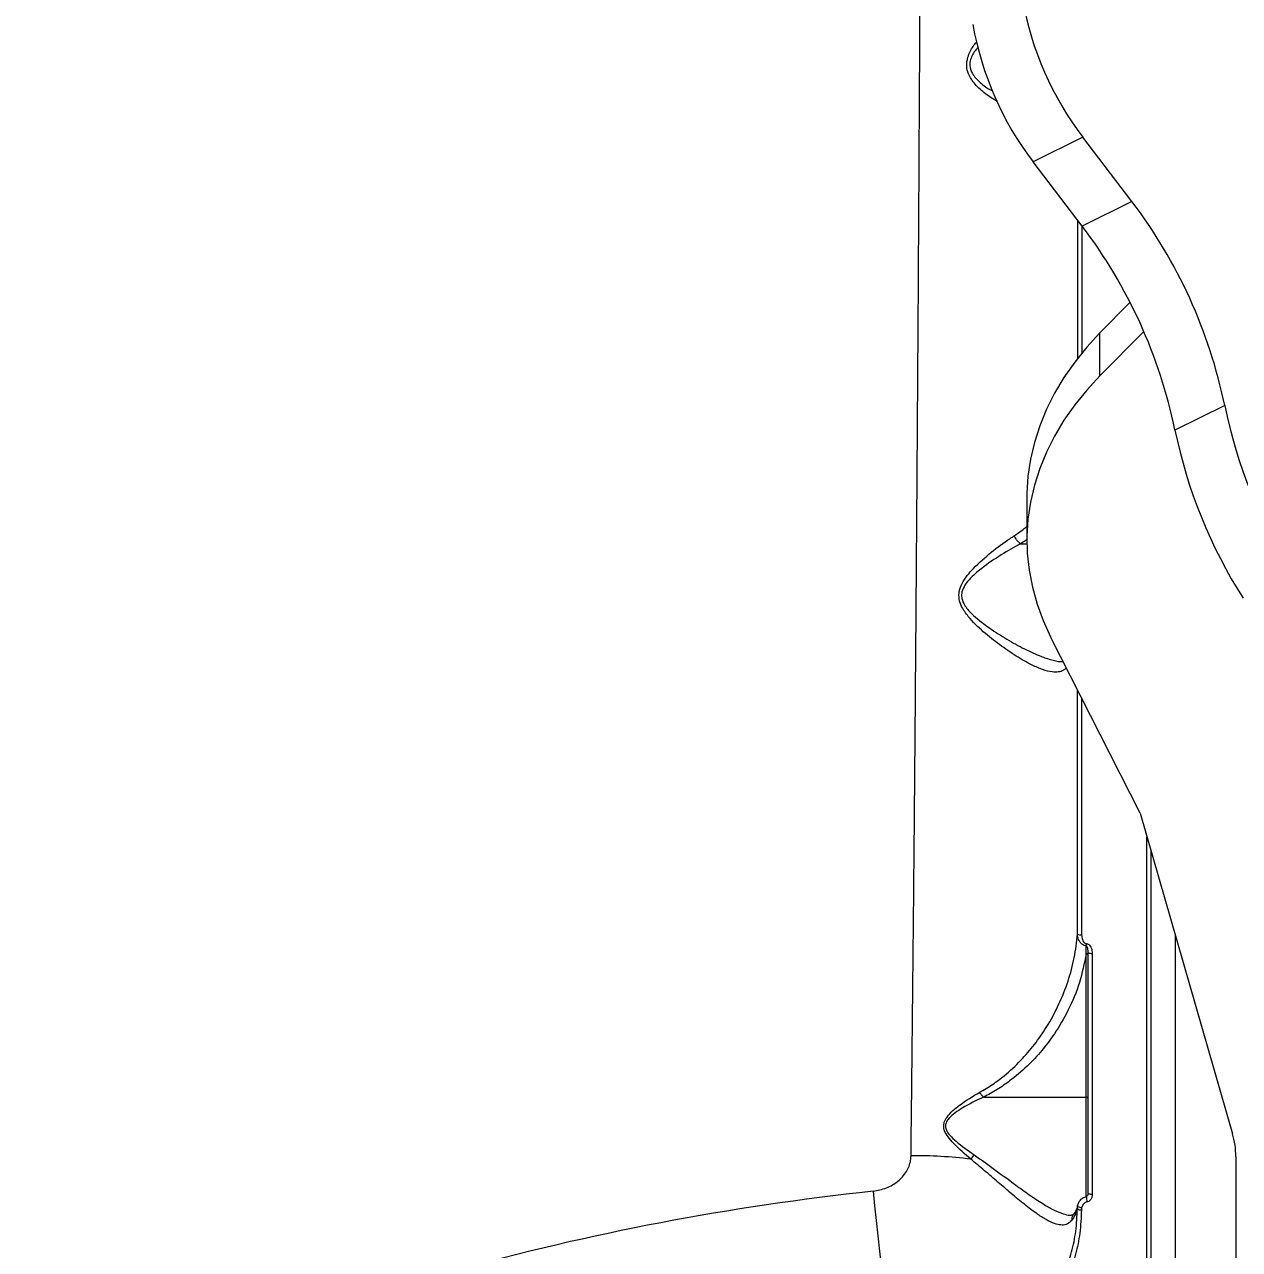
# Model space of a CAD drawing. Header units: millimetres. Extents: x -10374 to 11119, y -8221 to 9433.
# Drawn here: x 1809.6 to 2109.9, y -1585.2 to -1282.4 of the extents above; entities that cross this region are included whole.
import ezdxf

# ---------------------------------------------------------------- set-up
doc = ezdxf.new("R2010")
doc.units = ezdxf.units.MM
for name, color, linetype in [('DIKOM_ОБЪЕКТ', 7, 'Continuous'), ('DIKOM_РАЗМЕР_ЗОНА', 7, 'Continuous'), ('DIKOM_РАЗМЕР_ОБЪЕКТА', 7, 'Continuous')]:
    doc.layers.add(name, color=color, linetype=linetype)
doc.styles.add('style1', font='arial.ttf', dxfattribs={"width": 0.8})
doc.dimstyles.new('1-50', dxfattribs={"dimtxt": 300, "dimasz": 200, "dimexe": 100, "dimexo": 0, "dimgap": 100, "dimtad": 0, "dimdec": 0, "dimtxsty": 'style1', "dimcen": 0, "dimclrd": 7, "dimclre": 7, "dimadec": 1, "dimazin": 2, "dimtfac": 1, "dimtdec": 0, "dimtmove": 1, "dimatfit": 3, "dimfxl": 0, "dimlwd": 25, "dimlwe": 18, "dimarcsym": 0})

# ---------------------------------------------------------------- blocks, each defined once
blk = doc.blocks.new('*D16')
at = {"layer": 'Defpoints', "color": 0, "transparency": 16777216}
for p in [(-9045.1, 5161.67), (3694.49, 5161.67), (1813.16, -6719.94)]:
    blk.add_point(p, dxfattribs=at)
at = {"layer": 'DIKOM_РАЗМЕР_ОБЪЕКТА', "color": 7, "lineweight": 18, "transparency": 16777216}
for p, q in [((3694.49, 5161.67), (-9145.1, 5161.67)), ((1813.16, -6719.94), (-9145.1, -6719.94))]:
    blk.add_line(p, q, dxfattribs=at)
at = {"layer": 'DIKOM_РАЗМЕР_ОБЪЕКТА', "color": 7, "lineweight": 25, "transparency": 16777216}
for p, q in [((-9045.1, 4961.67), (-9045.1, -0.45)), ((-9045.1, -6519.94), (-9045.1, -1080.23))]:
    blk.add_line(p, q, dxfattribs=at)
at = {"layer": 'DIKOM_РАЗМЕР_ОБЪЕКТА', "color": 7, "transparency": 16777216}
for points in [[(-9078.43, 4961.67), (-9011.76, 4961.67), (-9045.1, 5161.67)], [(-9078.43, -6519.94), (-9011.76, -6519.94), (-9045.1, -6719.94)]]:
    blk.add_solid(points, dxfattribs=at)
at = {"layer": 'DIKOM_РАЗМЕР_ОБЪЕКТА', "color": 0, "transparency": 16777216, "insert": (-9045.1, -540.34), "char_height": 300, "attachment_point": 5, "rotation": 90, "style": 'style1'}
blk.add_mtext('11900', dxfattribs=at)
blk = doc.blocks.new('*D15')
at = {"layer": 'Defpoints', "color": 0, "transparency": 16777216}
for p in [(-5227.87, 8308.78), (9119.43, -1150.4), (-5227.87, -1991.82)]:
    blk.add_point(p, dxfattribs=at)
at = {"layer": 'DIKOM_РАЗМЕР_ОБЪЕКТА', "color": 7, "lineweight": 18, "transparency": 16777216}
for p, q in [((-5227.87, -1991.82), (-5227.87, 8408.78)), ((9119.43, -1150.4), (9119.43, 8408.78))]:
    blk.add_line(p, q, dxfattribs=at)
at = {"layer": 'DIKOM_РАЗМЕР_ОБЪЕКТА', "color": 7, "lineweight": 25, "transparency": 16777216}
for p, q in [((-5027.87, 8308.78), (187.44, 8308.78)), ((8919.43, 8308.78), (1267.22, 8308.78))]:
    blk.add_line(p, q, dxfattribs=at)
at = {"layer": 'DIKOM_РАЗМЕР_ОБЪЕКТА', "color": 7, "transparency": 16777216}
for points in [[(-5027.87, 8342.11), (-5027.87, 8275.44), (-5227.87, 8308.78)], [(8919.43, 8342.11), (8919.43, 8275.44), (9119.43, 8308.78)]]:
    blk.add_solid(points, dxfattribs=at)
at = {"layer": 'DIKOM_РАЗМЕР_ОБЪЕКТА', "color": 0, "transparency": 16777216, "insert": (727.33, 8308.78), "char_height": 300, "attachment_point": 5, "style": 'style1'}
blk.add_mtext('14350', dxfattribs=at)
blk = doc.blocks.new('*D14')
at = {"layer": 'Defpoints', "color": 0, "transparency": 16777216}
for p in [(-7515.85, 9236.32), (11119.43, -1423.4), (-7515.85, -2401.58)]:
    blk.add_point(p, dxfattribs=at)
at = {"layer": 'DIKOM_РАЗМЕР_ЗОНА', "color": 7, "lineweight": 18, "transparency": 16777216}
for p, q in [((-7515.85, -2401.58), (-7515.85, 9336.32)), ((11119.43, -1423.4), (11119.43, 9336.32))]:
    blk.add_line(p, q, dxfattribs=at)
at = {"layer": 'DIKOM_РАЗМЕР_ЗОНА', "color": 7, "lineweight": 25, "transparency": 16777216}
for p, q in [((-7315.85, 9236.32), (77.56, 9236.32)), ((10919.43, 9236.32), (1157.34, 9236.32))]:
    blk.add_line(p, q, dxfattribs=at)
at = {"layer": 'DIKOM_РАЗМЕР_ЗОНА', "color": 7, "transparency": 16777216}
for points in [[(-7315.85, 9269.65), (-7315.85, 9202.98), (-7515.85, 9236.32)], [(10919.43, 9269.65), (10919.43, 9202.98), (11119.43, 9236.32)]]:
    blk.add_solid(points, dxfattribs=at)
at = {"layer": 'DIKOM_РАЗМЕР_ЗОНА', "color": 0, "transparency": 16777216, "insert": (617.45, 9236.32), "char_height": 300, "attachment_point": 5, "style": 'style1'}
blk.add_mtext('18650', dxfattribs=at)
blk = doc.blocks.new('*D13')
at = {"layer": 'Defpoints', "color": 0, "transparency": 16777216}
for p in [(-10176.97, 7112.81), (3082.33, 7112.81), (2015.48, -8221.4)]:
    blk.add_point(p, dxfattribs=at)
at = {"layer": 'DIKOM_РАЗМЕР_ЗОНА', "color": 7, "lineweight": 18, "transparency": 16777216}
for p, q in [((3082.33, 7112.81), (-10276.97, 7112.81)), ((2015.48, -8221.4), (-10276.97, -8221.4))]:
    blk.add_line(p, q, dxfattribs=at)
at = {"layer": 'DIKOM_РАЗМЕР_ЗОНА', "color": 7, "lineweight": 25, "transparency": 16777216}
for p, q in [((-10176.97, 6912.81), (-10176.97, -14.41)), ((-10176.97, -8021.4), (-10176.97, -1094.19))]:
    blk.add_line(p, q, dxfattribs=at)
at = {"layer": 'DIKOM_РАЗМЕР_ЗОНА', "color": 7, "transparency": 16777216}
for points in [[(-10210.3, 6912.81), (-10143.64, 6912.81), (-10176.97, 7112.81)], [(-10210.3, -8021.4), (-10143.64, -8021.4), (-10176.97, -8221.4)]]:
    blk.add_solid(points, dxfattribs=at)
at = {"layer": 'DIKOM_РАЗМЕР_ЗОНА', "color": 0, "transparency": 16777216, "insert": (-10176.97, -554.3), "char_height": 300, "attachment_point": 5, "rotation": 90, "style": 'style1'}
blk.add_mtext('15300', dxfattribs=at)

msp = doc.modelspace()

# ---------------------------------------------------------------- linework, layer by layer
at = {"layer": 'DIKOM_ОБЪЕКТ', "color": 7, "linetype": 'Continuous', "lineweight": 15}
for p, q in [((2071.18, -1310.23), (2058.89, -1316.32)), ((2083.31, -1326.14), (2071.18, -1310.23)), ((2071.03, -1332.23), (2058.89, -1316.32)), ((2083.31, -1326.14), (2071.03, -1332.23)), ((2082.83, -1351.13), (2075.41, -1358.63)), ((2086.22, -1358.29), (2075.41, -1369.23)), ((2075.41, -1369.23), (2075.41, -1358.63)), ((2106.23, -1376.53), (2093.95, -1382.62)), ((2057.34, -1399.23), (2057.34, -1409.82)), ((2057.34, -1409.72), (2055.79, -1410.72)), ((2055.79, -1410.72), (2057.35, -1410.72)), ((2085.33, -1477.36), (2063.22, -1433.74)), ((2085.33, -1477.36), (2108.18, -1556.56)), ((2088, -1486.61), (2088, -1767.95)), ((2094, -1507.4), (2094, -1733.06)), ((2072, -1547.53), (2072, -1512.09)), ((2046.67, -1547.53), (2072, -1547.53)), ((2072, -1572.26), (2072, -1547.53)), ((2108.99, -1562.22), (2108.99, -1847.67)), ((2069.82, -1575.07), (2069.89, -1574.36)), ((2070.88, -1574.92), (2070.83, -1575.4))]:
    msp.add_line(p, q, dxfattribs=at)
at = {"layer": 'DIKOM_ОБЪЕКТ', "color": 7, "linetype": 'Continuous', "lineweight": 15, "flags": 128}
for points in [[(2075.41, -1358.63), (2072.14, -1362.17), (2069.17, -1365.83), (2066.51, -1369.62), (2064.18, -1373.5), (2062.17, -1377.49), (2060.51, -1381.54), (2059.19, -1385.67), (2058.23, -1389.84), (2057.61, -1394.04), (2057.35, -1398.26), (2057.34, -1399.23)], [(2075.41, -1369.23), (2072.14, -1372.76), (2069.17, -1376.42), (2066.51, -1380.21), (2064.18, -1384.1), (2062.17, -1388.08), (2060.51, -1392.14), (2059.19, -1396.26), (2058.23, -1400.43), (2057.61, -1404.63), (2057.35, -1408.86), (2057.45, -1413.08), (2057.9, -1417.29), (2058.71, -1421.48), (2059.87, -1425.63), (2061.37, -1429.72), (2063.22, -1433.74)], [(2019.32, -1570.78), (2019.7, -1574.37), (2020.1, -1578.05), (2020.5, -1581.81), (2020.91, -1585.6), (2021.31, -1589.4), (2021.71, -1593.16), (2022.11, -1596.85), (2022.49, -1600.44), (2022.86, -1603.9), (2023.21, -1607.19), (2023.54, -1610.29), (2023.85, -1613.17), (2024.13, -1615.79), (2024.38, -1618.14), (2024.6, -1620.19)], [(2073.51, -1571.6), (2073.31, -1571.59), (2073.12, -1571.57), (2072.95, -1571.54), (2072.8, -1571.49), (2072.67, -1571.44), (2072.58, -1571.38), (2072.52, -1571.31), (2072.5, -1571.24)], [(2070.88, -1574.92), (2070.67, -1574.88), (2070.48, -1574.82), (2070.3, -1574.75), (2070.15, -1574.68), (2070.03, -1574.6), (2069.94, -1574.51), (2069.89, -1574.43), (2069.89, -1574.36)]]:
    msp.add_lwpolyline(points, dxfattribs=at)
at = {"layer": 'DIKOM_ОБЪЕКТ', "color": 7, "linetype": 'Continuous', "lineweight": 15}
for centre, radius, start, end in [((2133.84, -1262.49), 78.78, 190.0858, 217.3019), ((2121.56, -1268.58), 78.79, 190.0869, 217.3014), ((1983.3, -1402.03), 125.55, 11.7204, 37.1926), ((1971.01, -1408.12), 125.56, 11.7207, 37.1918), ((2227.69, -1351.55), 124, 191.618, 212.4678), ((2215.41, -1357.64), 124, 191.6184, 212.4674), ((2070.65, -1505.77), 1.67, 241.857, 277.3999), ((2054.41, -1507.13), 17.89, 350.2075, 352.0274), ((2072.05, -1512.54), 0.454, 8.227, 96.3964), ((2073.26, -1510.63), 1.37, 236.2298, 280.099), ((2072.05, -1547.98), 0.454, 8.227, 96.3964), ((2088.57, -1562.25), 20.42, 0.0665, 16.1865), ((2030.09, -1670.31), 108.29, 82.903, 90.7303), ((2074.49, -1586.36), 38.92, 140.8322, 142.8379), ((2088, -2213.4), 646.28, 96.10022, 114.89978), ((2077.89, -1572.04), 5.86, 180.5699, 193.852), ((2070.64, -1574.29), 1.13, 223.8071, 279.6514)]:
    msp.add_arc(centre, radius, start, end, dxfattribs=at)
for points, knots in [([(2028.71, -1562.02), (2028.78, -1556.12), (2028.91, -1544.31), (2029.1, -1526.21), (2029.29, -1507.9), (2029.47, -1489.15), (2029.64, -1469.97), (2029.8, -1450.42), (2029.96, -1430.81), (2030.11, -1410.53), (2030.26, -1389.62), (2030.41, -1368.14), (2030.55, -1346.8), (2030.67, -1325.72), (2030.79, -1304.98), (2030.9, -1284.67), (2031.01, -1264.85), (2031.1, -1245.53), (2031.19, -1226.75), (2031.28, -1208.59), (2031.36, -1191.13), (2031.43, -1174.49), (2031.48, -1161.24), (2031.51, -1153.87), (2031.52, -1151.44)], [0, 0, 0, 0, 0.042323, 0.084697, 0.12707, 0.169393, 0.213452, 0.257568, 0.301684, 0.345742, 0.394228, 0.442868, 0.491586, 0.540304, 0.588943, 0.637428, 0.685753, 0.734231, 0.782787, 0.831343, 0.87982, 0.928145, 0.976354, 1, 1, 1, 1]), ([(2049.98, -1301.38), (2049.02, -1300.8), (2047.09, -1299.64), (2044.6, -1297.34), (2042.94, -1294.98), (2042.34, -1292.61), (2042.71, -1290.2), (2043.71, -1288.2), (2044.61, -1287.07), (2044.88, -1286.72)], [0, 0, 0, 0, 0.201073, 0.402075, 0.566857, 0.673242, 0.787154, 0.934757, 1, 1, 1, 1]), ([(2045.17, -1288.12), (2045.1, -1288.2), (2044.4, -1288.93), (2043.61, -1290.28), (2043.24, -1291.77), (2043.26, -1293), (2043.62, -1294.16), (2044.47, -1295.4), (2045.92, -1296.89), (2047.44, -1298.09), (2048.66, -1298.7), (2048.89, -1298.81)], [0, 0, 0, 0, 0.02101, 0.204551, 0.309714, 0.340791, 0.468338, 0.570712, 0.676024, 0.939002, 1, 1, 1, 1]), ([(2069.91, -1364.97), (2069.91, -1364.26), (2069.91, -1356.25), (2069.92, -1344.81), (2069.92, -1334.22), (2069.92, -1330.77)], [0, 0, 0, 0, 0.061469, 0.695243, 1, 1, 1, 1]), ([(2070.91, -1332.08), (2070.91, -1334.86), (2070.91, -1344.9), (2070.91, -1355.52), (2070.91, -1363.37), (2070.91, -1363.82)], [0, 0, 0, 0, 0.265622, 0.957583, 1, 1, 1, 1]), ([(2054.26, -1408.71), (2054.84, -1408.33), (2055.94, -1407.62), (2056.89, -1406.81), (2057.34, -1406.43)], [0, 0, 0, 0, 0.526027, 1, 1, 1, 1]), ([(2067.13, -1441.45), (2066.9, -1441.65), (2066.32, -1442.15), (2065.14, -1442.47), (2063.45, -1442.47), (2061.28, -1441.92), (2058.31, -1440.63), (2054.71, -1438.58), (2050.65, -1435.76), (2046.55, -1432.58), (2043.3, -1429.41), (2041.3, -1426.6), (2040.52, -1424.44), (2040.53, -1422.42), (2041.31, -1420.42), (2042.57, -1418.55), (2044.97, -1415.89), (2048.53, -1412.73), (2052, -1410.21), (2053.88, -1408.96), (2054.26, -1408.71)], [0, 0, 0, 0, 0.029987, 0.074308, 0.11866, 0.180498, 0.242432, 0.328123, 0.413948, 0.497262, 0.580292, 0.625892, 0.654527, 0.683657, 0.715067, 0.750721, 0.786523, 0.881017, 0.97562, 1, 1, 1, 1]), ([(2055.78, -1410.72), (2055.78, -1410.72), (2055.37, -1410.93), (2053.41, -1412.01), (2049.77, -1414.2), (2045.97, -1416.86), (2043.4, -1419.2), (2042.05, -1420.78), (2041.24, -1422.44), (2041.18, -1423.65), (2041.37, -1424.74), (2042.03, -1426.23), (2043.6, -1427.99), (2045.58, -1429.72), (2048.34, -1431.77), (2051.92, -1434.09), (2056.24, -1436.51), (2060.04, -1438.3), (2063.2, -1439.4), (2065.14, -1439.88), (2066.07, -1439.87), (2066.24, -1439.86)], [0, 0, 0, 0, 0.000102, 0.027784, 0.133912, 0.242362, 0.280951, 0.320249, 0.352585, 0.376393, 0.381841, 0.411222, 0.460279, 0.506587, 0.55295, 0.647911, 0.744792, 0.84378, 0.912942, 0.983751, 1, 1, 1, 1]), ([(2055.78, -1410.72), (2055.58, -1410.57), (2055.19, -1410.26), (2054.68, -1409.59), (2054.39, -1409.05), (2054.28, -1408.75), (2054.26, -1408.71)], [0, 0, 0, 0, 0.31573, 0.631466, 0.94375, 1, 1, 1, 1]), ([(2055.79, -1410.72), (2055.79, -1410.72), (2055.78, -1410.72), (2055.78, -1410.72), (2055.78, -1410.72), (2055.78, -1410.72)], [0, 0, 0, 0, 0.43571, 0.794313, 1, 1, 1, 1]), ([(2069.86, -1507.24), (2069.86, -1501.44), (2069.87, -1489.84), (2069.88, -1472.23), (2069.88, -1457.91), (2069.88, -1449.43), (2069.89, -1446.89)], [0, 0, 0, 0, 0.290874, 0.581749, 0.874725, 1, 1, 1, 1]), ([(2070.88, -1448.86), (2070.88, -1450.72), (2070.88, -1458.49), (2070.87, -1472.17), (2070.87, -1489.86), (2070.86, -1501.57), (2070.86, -1507.42)], [0, 0, 0, 0, 0.094698, 0.395019, 0.697509, 1, 1, 1, 1]), ([(2087, -1632.54), (2087, -1628.54), (2087, -1617.71), (2087, -1599.48), (2087, -1577.76), (2087, -1555.51), (2087, -1532.85), (2087, -1509.87), (2087, -1493.27), (2087, -1484.31), (2087, -1483.14)], [0, 0, 0, 0, 0.086423, 0.234598, 0.38324, 0.53212, 0.681, 0.829642, 0.977817, 1, 1, 1, 1]), ([(2045.68, -1546.32), (2046.76, -1545.68), (2048.92, -1544.41), (2052.35, -1541.81), (2055.89, -1538.53), (2059.32, -1534.52), (2062.54, -1529.85), (2065.36, -1524.62), (2067.63, -1518.84), (2069.2, -1513.07), (2069.64, -1509.18), (2069.86, -1507.24)], [0, 0, 0, 0, 0.06613, 0.132304, 0.238336, 0.344731, 0.450977, 0.593956, 0.729224, 0.864722, 1, 1, 1, 1]), ([(2072.04, -1510.17), (2071.96, -1510.16), (2071.69, -1510.11), (2071.21, -1509.91), (2070.66, -1509.47), (2070.14, -1508.7), (2069.9, -1507.91), (2069.87, -1507.37), (2069.86, -1507.24)], [0, 0, 0, 0, 0.063557, 0.205907, 0.386767, 0.593836, 0.897745, 1, 1, 1, 1]), ([(2070.86, -1507.42), (2070.9, -1507.82), (2070.94, -1508.41), (2071.3, -1509.08), (2071.62, -1509.42), (2071.92, -1509.57), (2072.08, -1509.6), (2072.13, -1509.61)], [0, 0, 0, 0, 0.438552, 0.648665, 0.81921, 0.945202, 1, 1, 1, 1]), ([(2072, -1512.09), (2072.01, -1511.88), (2072.02, -1511.24), (2072.03, -1510.6), (2072.04, -1510.17)], [0, 0, 0, 0, 0.332027, 1, 1, 1, 1]), ([(2072.5, -1511.77), (2072.49, -1511.49), (2072.47, -1511.08), (2072.35, -1510.59), (2072.24, -1510.34), (2072.13, -1510.21), (2072.06, -1510.18), (2072.04, -1510.17)], [0, 0, 0, 0, 0.493881, 0.730782, 0.88541, 0.970035, 1, 1, 1, 1]), ([(2072.13, -1509.61), (2072.18, -1509.62), (2072.36, -1509.65), (2072.67, -1509.82), (2073.03, -1510.2), (2073.41, -1510.92), (2073.47, -1511.56), (2073.5, -1511.98)], [0, 0, 0, 0, 0.055497, 0.178422, 0.349503, 0.572895, 1, 1, 1, 1]), ([(2072, -1512.09), (2071.52, -1514.47), (2070.57, -1519.22), (2067.81, -1525.83), (2064.58, -1531.41), (2061.14, -1536), (2057.49, -1539.93), (2053.73, -1543.13), (2050.1, -1545.67), (2047.81, -1546.91), (2046.67, -1547.53)], [0, 0, 0, 0, 0.180142, 0.360267, 0.513482, 0.627815, 0.742322, 0.856428, 0.928235, 1, 1, 1, 1]), ([(2072.5, -1571.24), (2072.5, -1566.4), (2072.5, -1556.71), (2072.5, -1541.91), (2072.5, -1526.94), (2072.5, -1516.83), (2072.5, -1511.77)], [0, 0, 0, 0, 0.249314, 0.498629, 0.749314, 1, 1, 1, 1]), ([(2073.5, -1511.98), (2073.5, -1512.63), (2073.5, -1515.89), (2073.51, -1524.34), (2073.51, -1537.25), (2073.51, -1553.93), (2073.51, -1565.27), (2073.51, -1571.6)], [0, 0, 0, 0, 0.032157, 0.160792, 0.418284, 0.675775, 1, 1, 1, 1]), ([(2043.47, -1562.84), (2042.02, -1561.6), (2040.02, -1559.88), (2037.89, -1557.49), (2037.01, -1556.05), (2036.73, -1554.78), (2036.91, -1553.58), (2037.69, -1552.21), (2039.02, -1550.81), (2041.73, -1548.66), (2044, -1547.31), (2045.68, -1546.32)], [0, 0, 0, 0, 0.231115, 0.319667, 0.391403, 0.436691, 0.482218, 0.545662, 0.639709, 0.73423, 1, 1, 1, 1]), ([(2046.65, -1547.53), (2046.48, -1547.36), (2046.15, -1547.06), (2045.84, -1546.6), (2045.7, -1546.36), (2045.68, -1546.32)], [0, 0, 0, 0, 0.49951, 0.920588, 1, 1, 1, 1]), ([(2046.65, -1547.53), (2046.65, -1547.53), (2044.9, -1548.33), (2042.49, -1549.51), (2039.62, -1551.34), (2038.21, -1552.53), (2037.35, -1553.72), (2037.15, -1554.78), (2037.47, -1555.9), (2038.41, -1557.14), (2040.69, -1559.22), (2042.78, -1560.7), (2044.31, -1561.77)], [0, 0, 0, 0, 0.000311, 0.27422, 0.36914, 0.463544, 0.523545, 0.564865, 0.606181, 0.674724, 0.76302, 1, 1, 1, 1]), ([(2046.67, -1547.53), (2046.67, -1547.53), (2046.66, -1547.53), (2046.66, -1547.53), (2046.66, -1547.53), (2046.65, -1547.53)], [0, 0, 0, 0, 0.383664, 0.789374, 1, 1, 1, 1]), ([(2019.32, -1570.78), (2020.45, -1570.57), (2022.69, -1570.15), (2025.58, -1568.42), (2027.7, -1566.05), (2028.61, -1563.76), (2028.69, -1562.4), (2028.71, -1562.02)], [0, 0, 0, 0, 0.238522, 0.471339, 0.696807, 0.915991, 1, 1, 1, 1]), ([(2044.31, -1561.77), (2046.12, -1563.06), (2049.77, -1565.66), (2054.45, -1569.15), (2058.42, -1572), (2061.46, -1574.01), (2064.11, -1575.51), (2066.2, -1576.36), (2067.61, -1576.74), (2068.21, -1576.68), (2068.34, -1576.66)], [0, 0, 0, 0, 0.193187, 0.391344, 0.526097, 0.663888, 0.772572, 0.883943, 0.973741, 1, 1, 1, 1]), ([(2068.43, -1577.99), (2068, -1578.4), (2067.25, -1579.11), (2065.75, -1579.2), (2064.1, -1578.82), (2062.11, -1577.86), (2059.64, -1576.27), (2056.76, -1574.08), (2053.57, -1571.42), (2050.27, -1568.6), (2046.92, -1565.72), (2044.62, -1563.8), (2043.47, -1562.84)], [0, 0, 0, 0, 0.10449, 0.183387, 0.262339, 0.355838, 0.449421, 0.563193, 0.677081, 0.784507, 0.892405, 1, 1, 1, 1]), ([(2072.47, -1571.32), (2072.47, -1571.42), (2072.46, -1571.65), (2072.31, -1571.91), (2072.16, -1572.05), (2072.07, -1572.09), (2072.01, -1572.1), (2071.99, -1572.1), (2071.98, -1572.09)], [0, 0, 0, 0, 0.30656, 0.68655, 0.866523, 0.944308, 0.972869, 1, 1, 1, 1]), ([(2069.87, -1574.42), (2069.87, -1574.44), (2069.82, -1574.74), (2069.59, -1575.33), (2069.25, -1576.02), (2068.9, -1576.43), (2068.82, -1576.52)], [0, 0, 0, 0, 0.046882, 0.482871, 0.887831, 1, 1, 1, 1]), ([(2069.89, -1574.36), (2069.97, -1574.09), (2070.14, -1573.5), (2070.67, -1572.81), (2071.35, -1572.32), (2071.82, -1572.21), (2072.07, -1572.15)], [0, 0, 0, 0, 0.254336, 0.558706, 0.773439, 1, 1, 1, 1]), ([(2072.21, -1573.44), (2072.06, -1573.48), (2071.76, -1573.56), (2071.35, -1573.9), (2071.03, -1574.36), (2070.93, -1574.74), (2070.88, -1574.92)], [0, 0, 0, 0, 0.209644, 0.418161, 0.729842, 1, 1, 1, 1]), ([(2073.51, -1571.6), (2073.51, -1571.66), (2073.5, -1571.98), (2073.36, -1572.49), (2073.03, -1573), (2072.64, -1573.32), (2072.35, -1573.4), (2072.21, -1573.44)], [0, 0, 0, 0, 0.084342, 0.402642, 0.651806, 0.825469, 1, 1, 1, 1]), ([(2040.66, -1616.39), (2042.34, -1615.62), (2045.7, -1614.08), (2050.34, -1611.16), (2054.63, -1607.83), (2058.46, -1604.07), (2061.81, -1599.93), (2064.62, -1595.48), (2066.86, -1590.75), (2068.49, -1585.81), (2069.59, -1580.57), (2069.74, -1576.95), (2069.82, -1575.07)], [0, 0, 0, 0, 0.09928, 0.198876, 0.298152, 0.397422, 0.497008, 0.596272, 0.695087, 0.794221, 0.893033, 1, 1, 1, 1]), ([(2070.83, -1575.4), (2070.74, -1577.32), (2070.59, -1581.02), (2069.47, -1586.38), (2067.81, -1591.43), (2065.53, -1596.27), (2062.66, -1600.82), (2059.25, -1605.04), (2055.35, -1608.88), (2050.98, -1612.29), (2046.24, -1615.27), (2042.82, -1616.85), (2041.11, -1617.63)], [0, 0, 0, 0, 0.107083, 0.205973, 0.305184, 0.404077, 0.503338, 0.602917, 0.702181, 0.801349, 0.900834, 1, 1, 1, 1]), ([(2068.86, -1576.46), (2068.84, -1576.49), (2068.74, -1576.64), (2068.65, -1576.65), (2068.64, -1576.71), (2068.42, -1576.7), (2068.35, -1576.7)], [0, 0, 0, 0, 0.082509, 0.406178, 0.807912, 1, 1, 1, 1]), ([(2068.85, -1576.55), (2068.83, -1576.56), (2068.63, -1576.76), (2068.48, -1577.23), (2068.41, -1577.72), (2068.43, -1577.95), (2068.43, -1577.99)], [0, 0, 0, 0, 0.054159, 0.555022, 0.92057, 1, 1, 1, 1]), ([(2069.82, -1575.07), (2069.67, -1575.62), (2069.39, -1576.61), (2068.72, -1577.57), (2068.43, -1577.99)], [0, 0, 0, 0, 0.562395, 1, 1, 1, 1])]:
    msp.add_open_spline(points, degree=3, knots=knots, dxfattribs=at)

# ---------------------------------------------------------------- dimensions: what is measured, and where the dimension line sits
at = {"layer": 'DIKOM_РАЗМЕР_ЗОНА'}
for base, p1, p2, angle, text, picture, middle in [((-7515.85, 9236.32), (11119.43, -1423.4), (-7515.85, -2401.58), 180, '18650', '*D14', (617.45, 9236.32)), ((-10176.97, 7112.81), (2015.48, -8221.4), (3082.33, 7112.81), 270, '15300', '*D13', (-10176.97, -554.3))]:
    dim = msp.add_linear_dim(base=base, p1=p1, p2=p2, angle=angle, text=text, dimstyle='1-50', override={"dimscale": 1, "dimtix": 0, "dimtofl": 1, "dimtmove": 1, "dimatfit": 3}, dxfattribs=at)
    dim.commit()
    dim.dimension.update_dxf_attribs({"geometry": picture, "text_midpoint": middle, "dimtype": 160})
at = {"layer": 'DIKOM_РАЗМЕР_ОБЪЕКТА'}
for base, p1, p2, angle, text, picture, middle in [((-5227.87, 8308.78), (9119.43, -1150.4), (-5227.87, -1991.82), 180, '14350', '*D15', (727.33, 8308.78)), ((-9045.1, 5161.67), (1813.16, -6719.94), (3694.49, 5161.67), 270, '11900', '*D16', (-9045.1, -540.34))]:
    dim = msp.add_linear_dim(base=base, p1=p1, p2=p2, angle=angle, text=text, dimstyle='1-50', override={"dimscale": 1, "dimtix": 0, "dimtofl": 1, "dimtmove": 1, "dimatfit": 3}, dxfattribs=at)
    dim.commit()
    dim.dimension.update_dxf_attribs({"geometry": picture, "text_midpoint": middle, "dimtype": 160})

doc.saveas('drawing.dxf')
